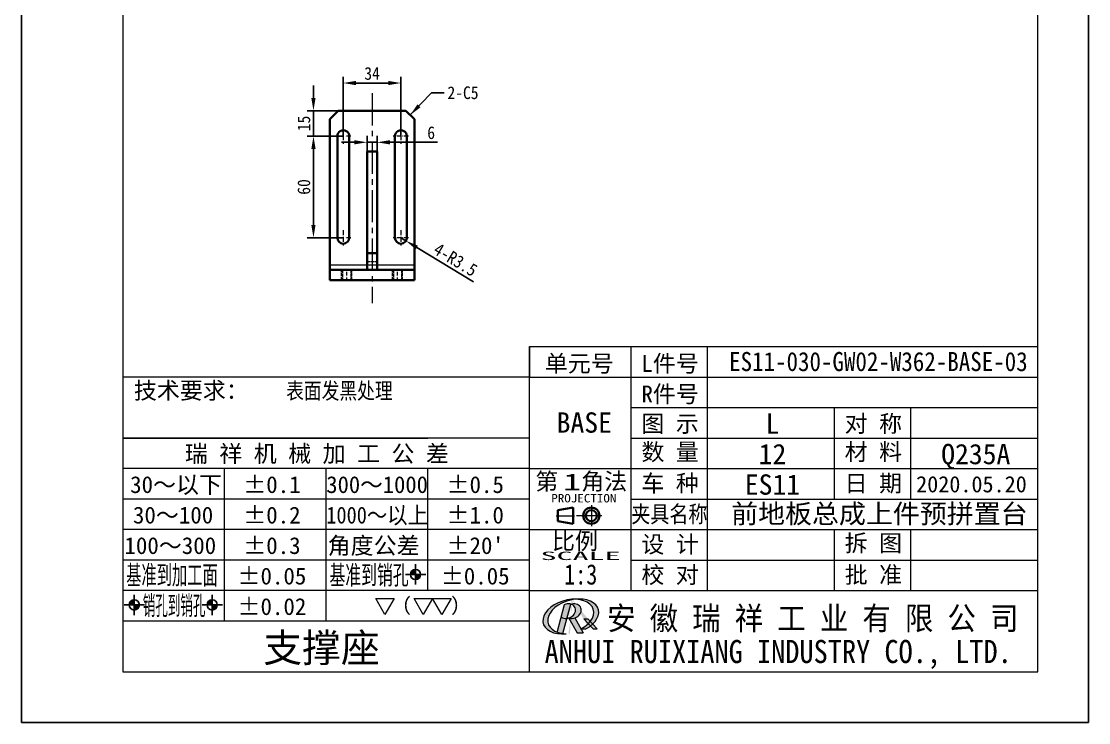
# Model space of a CAD drawing. Header units: millimetres. Extents: x -13336 to 61423, y -27528 to -3175.
# Drawn here: x -12389 to -11759, y -4819 to -4405 of the extents above; entities that cross this region are included whole.
import ezdxf
from ezdxf.enums import TextEntityAlignment as Align

# ---------------------------------------------------------------- set-up
doc = ezdxf.new("R2010")
doc.units = ezdxf.units.MM
for name, pattern in [('AM_ISO08W050x2', [9, 6, -0.75, 1.5, -0.75]), ('CENTER2', [28.575, 19.05, -3.175, 3.175, -3.175]), ('DASHDOT', [18.5, 12, -3, 0.5, -3]), ('DASHED', [15, 12, -3])]:
    doc.linetypes.add(name, pattern=pattern)
doc.layers.add('DIM', color=2, linetype='Continuous')
for name, color, linetype, lineweight in [('UCS', 4, 'Continuous', 13), ('中心线', 1, 'CENTER2', 15), ('图框', 4, 'Continuous', 15), ('文字', 3, 'Continuous', 15), ('零件图A4打印', 252, 'Continuous', 15)]:
    doc.layers.add(name, color=color, linetype=linetype, lineweight=lineweight)
doc.styles.add('CHINA', font='', dxfattribs={"width": 0.9})
doc.styles.get('CHINA').set_extended_font_data('SimSun')
doc.dimstyles.new('ISO-25-3', dxfattribs={"dimscale": 3, "dimtxt": 2.5, "dimasz": 2.5, "dimexe": 1.25, "dimexo": 0, "dimtad": 1, "dimdsep": 46, "dimtxsty": 'CHINA', "dimcen": 2.5, "dimadec": 0, "dimazin": 0, "dimtfac": 1, "dimtmove": 0, "dimatfit": 3, "dimfxl": 0, "dimarcsym": 0})

# ---------------------------------------------------------------- blocks, each defined once
blk = doc.blocks.new('PIN_1')
h = blk.add_hatch(color=256)
h.paths.add_polyline_path([(0, 0.5, 0.414214), (-0.5, 0), (0, 0)])
h.paths.add_polyline_path([(0.5, 0), (0, 0), (0, -0.5, 0.414214)])
at = {"color": 1, "linetype": 'AM_ISO08W050x2'}
for p, q in [((0, 1), (0, -1)), ((-1, 0), (1, 0))]:
    blk.add_line(p, q, dxfattribs=at)
blk.add_circle((0, 0), 0.5)
blk = doc.blocks.new('Z$W@#30942B8A')
at = {"layer": '图框', "color": 4, "linetype": 'Continuous'}
for p, q in [((4.55, 0.11), (0, 7.99)), ((0, 7.99), (9.09, 7.99)), ((9.09, 7.99), (4.55, 0.11)), ((23.41, 0.11), (18.87, 7.99)), ((18.87, 7.99), (27.96, 7.99)), ((27.96, 7.99), (23.41, 0.11)), ((27.96, 7.99), (37.05, 7.99)), ((32.51, 0.11), (27.96, 7.99)), ((37.05, 7.99), (32.51, 0.11))]:
    blk.add_line(p, q, dxfattribs=at)
at = {"layer": '图框', "style": 'CHINA'}
blk.add_text('(    )', height=6.961, dxfattribs=at).set_placement((13.02, 1.68))
blk = doc.blocks.new('YU')
at = {"color": 2, "lineweight": 35, "ltscale": 0.304827}
for p, q in [((-6.6, 1.09), (-3.6, 1.6)), ((-6.6, -1.09), (-3.6, -1.6))]:
    blk.add_line(p, q, dxfattribs=at)
at = {"color": 7, "lineweight": 35, "ltscale": 0.013361}
blk.add_line((-6.6, 0.96), (-6.6, 1.09), dxfattribs=at)
at = {"color": 2, "lineweight": 35, "ltscale": 0.204928}
blk.add_line((-6.6, -1.09), (-6.6, 0.96), dxfattribs=at)
at = {"color": 7, "lineweight": 35, "ltscale": 0.019608}
blk.add_line((-3.6, 1.41), (-3.6, 1.6), dxfattribs=at)
at = {"color": 2, "lineweight": 35, "ltscale": 0.300725}
blk.add_line((-3.6, -1.6), (-3.6, 1.41), dxfattribs=at)
at = {"color": 1, "linetype": 'DASHDOT', "lineweight": 13, "ltscale": 0.416431}
blk.add_line((2.08, 0), (-3.4, 0), dxfattribs=at)
at = {"color": 1, "linetype": 'DASHDOT', "lineweight": 13, "ltscale": 0.416432}
blk.add_line((0, 2.08), (0, -2.08), dxfattribs=at)
at = {"color": 1, "linetype": 'DASHDOT', "lineweight": 13, "ltscale": 0.360631}
blk.add_line((-6.9, 0), (-3.3, 0), dxfattribs=at)
at = {"color": 2, "lineweight": 35}
for radius in [1.6, 1.09]:
    blk.add_circle((0, 0), radius, dxfattribs=at)
blk = doc.blocks.new('A4tukz')
at = {"layer": 'DIM', "color": 0}
blk.add_line((-100, 64), (-100, 58), dxfattribs=at)
at = {"layer": '图框', "color": 4}
for p, q in [((-165, 269), (-165, 277)), ((-140, 269), (-140, 277)), ((-140, 273), (-140, 277)), ((-35, 269), (-35, 277)), ((-15, 277), (-15, 269)), ((-135, 269), (-180, 269)), ((0, 269), (-135, 269)), ((-35, 269), (-35, 261)), ((0, 261), (-180, 261)), ((-80, 16), (-80, 64)), ((-65, 30), (-65, 64)), ((-180, 58), (-180, 0)), ((-100, 40), (-100, 58)), ((-100, 58), (-80, 58)), ((-80, 58), (0, 58)), ((-80, 52), (0, 52)), ((-25, 46), (-25, 52)), ((-100, 46), (-180, 46)), ((-180, 46), (-120, 46)), ((-80, 46), (0, 46)), ((-40, 38), (-40, 46)), ((-25, 38), (-25, 46)), ((-120, 40), (-180, 40)), ((-160, 10), (-160, 40)), ((-140, 10), (-140, 40)), ((-100, 40), (-120, 40)), ((-120, 16), (-120, 40)), ((-100, 34), (-100, 40)), ((-100, 40), (-80, 40)), ((-80, 40), (0, 40)), ((-40, 34), (-40, 38)), ((-25, 34), (-25, 38)), ((-120, 34), (-180, 34)), ((-100, 34), (-120, 34)), ((-100, 0), (-100, 34)), ((-80, 34), (0, 34)), ((-65, 16), (-65, 30)), ((-120, 28), (-180, 28)), ((-100, 28), (-80, 28)), ((-80, 28), (0, 28)), ((-40, 22), (-40, 28)), ((-25, 22), (-25, 28)), ((-120, 22), (-180, 22)), ((-100, 22), (-120, 22)), ((-80, 22), (0, 22)), ((-40, 16), (-40, 22)), ((-25, 16), (-25, 22)), ((-120, 16), (-180, 16)), ((-100, 16), (-120, 16)), ((-100, 16), (0, 16)), ((-120, 10), (-180, 10)), ((-100, 10), (-120, 10))]:
    blk.add_line(p, q, dxfattribs=at)
at = {"layer": '图框', "color": 0}
for p, q in [((-100, 64), (-80, 64)), ((-80, 64), (0, 64)), ((-100, 58), (-180, 58))]:
    blk.add_line(p, q, dxfattribs=at)
at = {"layer": '图框', "color": 4}
blk.add_lwpolyline([(0, 277), (-180, 277), (-180, 0), (0, 0)], close=True, dxfattribs=at)
at = {"layer": '文字', "color": 4}
blk.add_line((-40, 46), (-40, 52), dxfattribs=at)
at = {"layer": 'DIM', "color": 0}
blk.add_blockref('YU', (-87.85, 30.73), dxfattribs=at)
at = {"layer": 'DIM', "xscale": 2, "yscale": 2, "zscale": 2}
for p in [(-122.44, 19.17), (-177.78, 13.17), (-162.44, 13.17)]:
    blk.add_blockref('PIN_1', p, dxfattribs=at)
at = {"layer": '图框', "xscale": 0.4, "yscale": 0.4, "zscale": 0.4}
blk.add_blockref('Z$W@#30942B8A', (-130.28, 11.23), dxfattribs=at)
at = {"color": 4, "linetype": 'Continuous', "style": 'CHINA'}
for s, width, p, p2 in [('基准到加工面', 0.562035, (-179.38, 17.18), (-161.35, 17.18)), ('基准到销孔', 0.583055, (-139.38, 17.18), (-123.8, 17.18)), ('销孔到销孔', 0.460114, (-176.1, 11.18), (-163.8, 11.18))]:
    blk.add_text(s, height=3.759, dxfattribs=dict(at, width=width)).set_placement(p, p2, align=Align.FIT)
at = {"layer": 'UCS', "color": 4, "linetype": 'Continuous', "style": 'CHINA'}
for s, height, p in [('变   更   说   明', 2.5919, (-89.06, 271.93)), ('变更日期', 2.592, (-24.73, 271.75)), ('更改人', 2.592, (-7.67, 271.75))]:
    blk.add_text(s, height=height, dxfattribs=at).set_placement(p, align=Align.CENTER)
at = {"layer": '图框', "color": 4, "style": 'CHINA'}
for s, height, p in [('项目号', 3.314, (-171.96, 271.25)), ('单元号', 3.314, (-90.22, 59.02)), ('L件号', 3.314, (-72.35, 59.02)), ('技术要求：', 3.314, (-166.56, 53.71)), ('R件号', 3.314, (-72.35, 53.02)), ('图 示', 3.314, (-72.35, 47.18)), ('  瑞 祥 机 械 加 工 公 差', 3.3144, (-144.11, 41.28)), ('数 量', 3.314, (-72.35, 41.62)), (' 30～以下', 3.314, (-170.69, 35.19)), ('%%P0.1', 3.314, (-150.69, 35.19)), ('%%P0.5', 3.314, (-110.69, 35.19)), ('车 种', 3.314, (-72.35, 35.45)), (' 30～100', 3.314, (-171.27, 29.19)), ('%%P0.2', 3.314, (-150.69, 29.19)), ('%%P1.0', 3.314, (-110.69, 29.19)), ('拆 图', 3.314, (-32.35, 23.68)), ('100～300', 3.314, (-170.69, 23.19)), ('%%P0.3', 3.314, (-150.69, 23.19)), ('角度公差', 3.314, (-130.69, 23.19)), ("%%P20'", 3.314, (-110.69, 23.19)), ('批 准', 3.314, (-32.35, 17.45)), ('%%P0.05', 3.314, (-150.69, 17.19)), ('%%P0.05', 3.314, (-110.69, 17.19)), ('%%P0.02', 3.314, (-150.69, 11.19))]:
    blk.add_text(s, height=height, dxfattribs=at).set_placement(p, align=Align.CENTER)
for s, height, width, p, p2 in [('300～1000', 3.314, 0.942845, (-140, 35.19), (-120, 35.19)), ('PROJECTION', 1.657, 1.087064, (-95.73, 33.34), (-82.92, 33.34)), ('1000～以上', 3.314, 0.84856, (-140, 29.19), (-120, 29.19)), ('SCALE', 1.657, 2.678056, (-97.86, 22), (-82.08, 22))]:
    blk.add_text(s, height=height, dxfattribs=dict(at, width=width)).set_placement(p, p2, align=Align.FIT)
for s, p in [('第  角法', (-98.87, 35.83)), ('比例', (-95.59, 24.09))]:
    blk.add_text(s, height=3.314, dxfattribs=at).set_placement(p)
at = {"layer": '图框', "color": 2, "style": 'CHINA', "width": 1.50449}
blk.add_text('1', height=3.31, dxfattribs=at).set_placement((-93.4, 35.71), (-89.86, 35.71), align=Align.FIT)
at = {"layer": '图框', "color": 1, "style": 'CHINA', "width": 0.9}
blk.add_text('安 徽 瑞 祥 工 业 有 限 公 司', height=4.5502, dxfattribs=at).set_placement((-84.75, 8.27))
at = {"layer": '图框', "color": 3, "style": 'CHINA', "width": 0.9}
blk.add_text('ANHUI RUIXIANG INDUSTRY CO., LTD.', height=4.5502, dxfattribs=at).set_placement((-97.05, 1.73))
blk = doc.blocks.new('徽标')
at = {"layer": '图框'}
h = blk.add_hatch(color=1, dxfattribs=at)
edge = h.paths.add_edge_path()
edge.add_ellipse((1.2, 9.46), major_axis=(11.5, 3.22), ratio=0.632757, start_angle=75.0233, end_angle=243.806, ccw=False)
edge.add_ellipse((-1.05, 9.37), major_axis=(11.5, 3.22), ratio=0.632757, start_angle=63.806, end_angle=246.059)
edge.add_line((-3.85, 1.41), (-3.83, 1.41))
edge.add_ellipse((-1.05, 9.37), major_axis=(11.5, 3.22), ratio=0.632757, start_angle=246.123, end_angle=255.0233)
edge = h.paths.add_edge_path()
edge.add_ellipse((1.2, 9.46), major_axis=(11.5, 3.22), ratio=0.632757, start_angle=-50.2795, end_angle=64.1343)
edge.add_line((4.38, 17.41), (3.6, 17.41))
edge.add_ellipse((1.2, 9.46), major_axis=(11.5, 3.22), ratio=0.632757, start_angle=68.0477, end_angle=75.0233)
edge.add_ellipse((-1.05, 9.37), major_axis=(11.5, 3.22), ratio=0.632757, start_angle=-40.396, end_angle=63.806, ccw=False)
edge.add_line((9.03, 7.11), (10.11, 5.93))
h = blk.add_hatch(color=1, dxfattribs=at)
edge = h.paths.add_edge_path()
edge.add_ellipse((1.06, 11.83), major_axis=(3.6, 1.69), ratio=0.808996, start_angle=440.1536, end_angle=446.8219, ccw=False)
edge.add_ellipse((-1.56, 11.83), major_axis=(3.6, 1.69), ratio=0.808996, start_angle=399.7555, end_angle=450)
edge.add_line((-2.92, 14.75), (-6.25, 2.29))
edge.add_ellipse((1.2, 9.46), major_axis=(11.5, 3.22), ratio=0.632757, start_angle=220.3275, end_angle=235.2446)
edge.add_line((-3.68, 1.64), (-0.1, 14.84))
edge = h.paths.add_edge_path()
edge.add_ellipse((1.06, 11.83), major_axis=(3.6, 1.69), ratio=0.808996, start_angle=219.8217, end_angle=262.6495, ccw=False)
edge.add_line((-0.83, 8.67), (2.97, 1.85))
edge.add_line((2.97, 1.85), (5.79, 1.85))
edge.add_line((5.79, 1.85), (1.96, 8.73))
edge = h.paths.add_edge_path()
edge.add_ellipse((1.06, 11.83), major_axis=(3.6, 1.69), ratio=0.808996, start_angle=262.6495, end_angle=440.1536)
edge.add_ellipse((-1.56, 11.83), major_axis=(3.6, 1.69), ratio=0.808996, start_angle=260.1941, end_angle=399.7555, ccw=False)
edge.add_line((-0.83, 8.68), (-0.83, 8.67))
edge.add_ellipse((1.06, 11.83), major_axis=(3.6, 1.69), ratio=0.808996, start_angle=219.8217, end_angle=262.6495)
h = blk.add_hatch(color=1, dxfattribs=at)
edge = h.paths.add_edge_path()
edge.add_ellipse((-1.56, 11.83), major_axis=(3.6, 1.69), ratio=0.808996, start_angle=245.3436, end_angle=260.1536)
edge.add_ellipse((1.06, 11.83), major_axis=(3.6, 1.69), ratio=0.808996, start_angle=204.3188, end_angle=219.7555, ccw=False)
edge.add_line((-1.66, 9.1), (-1.82, 8.48))
h = blk.add_hatch(color=1, dxfattribs=at)
edge = h.paths.add_edge_path()
edge.add_line((7.91, 8.34), (6.1, 8.34))
edge.add_line((6.1, 8.34), (8.14, 6.1))
edge.add_ellipse((-1.05, 9.37), major_axis=(11.5, 3.22), ratio=0.632757, start_angle=-48.1646, end_angle=-40.396)
edge.add_line((9.03, 7.11), (7.91, 8.34))
edge = h.paths.add_edge_path()
edge.add_ellipse((1.2, 9.46), major_axis=(11.5, 3.22), ratio=0.632757, start_angle=-57.5057, end_angle=-50.2795)
edge.add_line((10.11, 5.93), (9.03, 7.11))
edge.add_ellipse((-1.05, 9.37), major_axis=(11.5, 3.22), ratio=0.632757, start_angle=-48.1646, end_angle=-40.396, ccw=False)
edge.add_line((8.14, 6.1), (9.09, 5.06))
edge = h.paths.add_edge_path()
edge.add_ellipse((1.2, 9.46), major_axis=(11.5, 3.22), ratio=0.632757, start_angle=-57.5057, end_angle=-50.2795, ccw=False)
edge.add_line((9.09, 5.06), (10.36, 3.67))
edge.add_line((10.36, 3.67), (12.17, 3.67))
edge.add_line((12.17, 3.67), (10.11, 5.93))
edge = h.paths.add_edge_path()
edge.add_ellipse((-1.05, 9.37), major_axis=(11.5, 3.22), ratio=0.632757, start_angle=-69.6515, end_angle=-48.1646, ccw=False)
edge.add_line((4.86, 3.67), (6.94, 3.67))
edge.add_ellipse((1.2, 9.46), major_axis=(11.5, 3.22), ratio=0.632757, start_angle=-70.5898, end_angle=-57.5057)
edge.add_line((9.09, 5.06), (8.14, 6.1))
at = {"layer": '图框', "color": 1}
for p, q in [((-2.92, 14.75), (-6.36, 1.85)), ((-0.1, 14.84), (-3.74, 1.41)), ((-0.83, 8.68), (2.97, 1.85)), ((1.96, 8.73), (5.79, 1.85)), ((6.1, 8.34), (10.36, 3.67)), ((6.1, 8.34), (7.91, 8.34)), ((7.91, 8.34), (12.17, 3.67)), ((2.97, 1.85), (5.79, 1.85)), ((4.86, 3.67), (6.94, 3.67)), ((10.36, 3.67), (12.17, 3.67))]:
    blk.add_line(p, q, dxfattribs=at)
for centre, major_axis, ratio, start_param, end_param in [((-1.05, 9.37), (11.5, 3.22), 0.632757, -1.215647, 4.450996), ((1.2, 9.46), (11.5, 3.22), 0.632757, -1.232024, 4.255217), ((-1.56, 11.83), (3.6, 1.69), 0.808996, 3.550583, 7.853982), ((1.06, 11.83), (3.6, 1.69), 0.808996, 3.566036, 7.798513)]:
    blk.add_ellipse(centre, major_axis=major_axis, ratio=ratio, start_param=start_param, end_param=end_param, dxfattribs=at)
blk = doc.blocks.new('*D38')
at = {"layer": 'Defpoints', "color": 0, "transparency": 16777216}
for p in [(-12164.72, -4441.8), (-12198.72, -4473.17), (-12164.72, -4473.17)]:
    blk.add_point(p, dxfattribs=at)
at = {"layer": 'DIM', "color": 0, "lineweight": -2, "transparency": 16777216}
for p, q in [((-12198.72, -4473.17), (-12198.72, -4438.05)), ((-12164.72, -4473.17), (-12164.72, -4438.05)), ((-12191.22, -4441.8), (-12172.22, -4441.8))]:
    blk.add_line(p, q, dxfattribs=at)
at = {"layer": 'DIM', "color": 0, "transparency": 16777216}
for points in [[(-12191.22, -4440.55), (-12191.22, -4443.05), (-12198.72, -4441.8)], [(-12172.22, -4440.55), (-12172.22, -4443.05), (-12164.72, -4441.8)]]:
    blk.add_solid(points, dxfattribs=at)
at = {"layer": 'DIM', "color": 0, "transparency": 16777216, "insert": (-12181.72, -4436.18), "char_height": 7.5, "attachment_point": 5, "style": 'CHINA'}
blk.add_mtext('34', dxfattribs=at)
blk = doc.blocks.new('*D39')
at = {"layer": 'Defpoints', "color": 0, "transparency": 16777216}
for p in [(-12201.72, -4458.17), (-12216.33, -4473.17), (-12198.72, -4473.17)]:
    blk.add_point(p, dxfattribs=at)
at = {"layer": 'DIM', "color": 0, "lineweight": -2, "transparency": 16777216}
for p, q in [((-12216.33, -4450.67), (-12216.33, -4443.17)), ((-12201.72, -4458.17), (-12220.08, -4458.17)), ((-12216.33, -4458.17), (-12216.33, -4473.17)), ((-12198.72, -4473.17), (-12220.08, -4473.17)), ((-12216.33, -4480.67), (-12216.33, -4488.17))]:
    blk.add_line(p, q, dxfattribs=at)
at = {"layer": 'DIM', "color": 0, "transparency": 16777216}
for points in [[(-12217.58, -4450.67), (-12215.08, -4450.67), (-12216.33, -4458.17)], [(-12217.58, -4480.67), (-12215.08, -4480.67), (-12216.33, -4473.17)]]:
    blk.add_solid(points, dxfattribs=at)
at = {"layer": 'DIM', "color": 0, "transparency": 16777216, "insert": (-12221.95, -4465.67), "char_height": 7.5, "attachment_point": 5, "rotation": 90, "style": 'CHINA'}
blk.add_mtext('15', dxfattribs=at)
blk = doc.blocks.new('*D40')
at = {"layer": 'Defpoints', "color": 0, "transparency": 16777216}
for p in [(-12198.72, -4473.17), (-12216.33, -4533.17), (-12198.72, -4533.17)]:
    blk.add_point(p, dxfattribs=at)
at = {"layer": 'DIM', "color": 0, "lineweight": -2, "transparency": 16777216}
for p, q in [((-12198.72, -4473.17), (-12220.08, -4473.17)), ((-12216.33, -4480.67), (-12216.33, -4525.67)), ((-12198.72, -4533.17), (-12220.08, -4533.17))]:
    blk.add_line(p, q, dxfattribs=at)
at = {"layer": 'DIM', "color": 0, "transparency": 16777216}
for points in [[(-12217.58, -4480.67), (-12215.08, -4480.67), (-12216.33, -4473.17)], [(-12217.58, -4525.67), (-12215.08, -4525.67), (-12216.33, -4533.17)]]:
    blk.add_solid(points, dxfattribs=at)
at = {"layer": 'DIM', "color": 0, "transparency": 16777216, "insert": (-12221.95, -4503.17), "char_height": 7.5, "attachment_point": 5, "rotation": 90, "style": 'CHINA'}
blk.add_mtext('60', dxfattribs=at)
blk = doc.blocks.new('*D41')
at = {"layer": 'Defpoints', "color": 0, "transparency": 16777216}
for p in [(-12164.72, -4533.17), (-12161.72, -4534.98)]:
    blk.add_point(p, dxfattribs=at)
at = {"layer": 'DIM', "color": 0, "lineweight": -2, "transparency": 16777216}
for p, q in [((-12164.72, -4533.17), (-12161.72, -4534.98)), ((-12121.85, -4559.12), (-12155.31, -4538.87))]:
    blk.add_line(p, q, dxfattribs=at)
at = {"layer": 'DIM', "color": 0, "transparency": 16777216}
blk.add_solid([(-12154.66, -4537.8), (-12155.95, -4539.94), (-12161.72, -4534.98)], dxfattribs=at)
at = {"layer": 'DIM', "color": 0, "transparency": 16777216, "insert": (-12132.46, -4546.12), "char_height": 7.5, "attachment_point": 5, "rotation": 328.81059, "style": 'CHINA'}
blk.add_mtext('4-R3.5', dxfattribs=at)
blk = doc.blocks.new('*D77')
at = {"layer": 'Defpoints', "color": 0, "transparency": 16777216}
for p in [(-12178.72, -4476.78), (-12184.72, -4482.17), (-12178.72, -4482.17)]:
    blk.add_point(p, dxfattribs=at)
at = {"layer": 'DIM', "color": 0, "lineweight": -2, "transparency": 16777216}
for p, q in [((-12192.22, -4476.78), (-12199.72, -4476.78)), ((-12184.72, -4482.17), (-12184.72, -4473.03)), ((-12184.72, -4476.78), (-12178.72, -4476.78)), ((-12178.72, -4482.17), (-12178.72, -4473.03)), ((-12171.22, -4476.78), (-12143.04, -4476.78))]:
    blk.add_line(p, q, dxfattribs=at)
at = {"layer": 'DIM', "color": 0, "transparency": 16777216}
for points in [[(-12192.22, -4475.53), (-12192.22, -4478.03), (-12184.72, -4476.78)], [(-12171.22, -4475.53), (-12171.22, -4478.03), (-12178.72, -4476.78)]]:
    blk.add_solid(points, dxfattribs=at)
at = {"layer": 'DIM', "color": 0, "transparency": 16777216, "insert": (-12146.85, -4471.16), "char_height": 7.5, "attachment_point": 5, "style": 'CHINA'}
blk.add_mtext('6', dxfattribs=at)

msp = doc.modelspace()

# ---------------------------------------------------------------- linework, layer by layer
at = {"color": 7, "lineweight": 35}
for p, q in [((-12201.716, -4458.169), (-12206.716, -4463.169)), ((-12201.716, -4458.169), (-12161.716, -4458.169)), ((-12156.716, -4463.169), (-12161.716, -4458.169)), ((-12206.716, -4549.169), (-12206.716, -4463.169)), ((-12156.716, -4549.169), (-12156.716, -4463.169)), ((-12202.216, -4473.169), (-12202.216, -4533.169)), ((-12195.216, -4533.169), (-12195.216, -4473.169)), ((-12168.216, -4473.169), (-12168.216, -4533.169)), ((-12161.216, -4533.169), (-12161.216, -4473.169)), ((-12184.716, -4482.169), (-12178.716, -4482.169)), ((-12184.716, -4542.169), (-12184.716, -4482.169)), ((-12178.716, -4542.169), (-12178.716, -4482.169)), ((-12184.716, -4542.169), (-12178.716, -4542.169)), ((-12184.716, -4552.169), (-12184.716, -4542.169)), ((-12178.716, -4552.169), (-12178.716, -4542.169)), ((-12206.716, -4552.169), (-12206.716, -4549.169)), ((-12206.716, -4552.169), (-12206.716, -4558.169)), ((-12156.716, -4552.169), (-12206.716, -4552.169)), ((-12184.716, -4552.169), (-12178.716, -4552.169)), ((-12156.716, -4552.169), (-12156.716, -4549.169)), ((-12156.716, -4552.169), (-12156.716, -4558.169)), ((-12156.716, -4558.169), (-12206.716, -4558.169))]:
    msp.add_line(p, q, dxfattribs=at)
at = {"color": 1, "linetype": 'DASHDOT', "lineweight": 13, "ltscale": 0.227502}
for p, q in [((-12198.716, -4468.619), (-12198.716, -4477.719)), ((-12164.716, -4468.619), (-12164.716, -4477.719)), ((-12198.716, -4528.619), (-12198.716, -4537.719)), ((-12164.716, -4528.619), (-12164.716, -4537.719))]:
    msp.add_line(p, q, dxfattribs=at)
at = {"color": 1, "linetype": 'DASHDOT', "lineweight": 13, "ltscale": 0.227499}
for p, q in [((-12194.166, -4473.169), (-12203.266, -4473.169)), ((-12160.166, -4473.169), (-12169.266, -4473.169)), ((-12194.166, -4533.169), (-12203.266, -4533.169)), ((-12160.166, -4533.169), (-12169.266, -4533.169))]:
    msp.add_line(p, q, dxfattribs=at)
at = {"color": 3, "linetype": 'DASHED', "lineweight": 13, "ltscale": 0.15}
for p, q in [((-12184.716, -4547.169), (-12178.716, -4547.169)), ((-12199.716, -4558.169), (-12199.716, -4552.169)), ((-12199.716, -4558.169), (-12199.716, -4552.169)), ((-12199.175, -4552.169), (-12199.175, -4558.169)), ((-12199.175, -4552.169), (-12199.175, -4558.169)), ((-12194.258, -4552.169), (-12194.258, -4558.169)), ((-12194.258, -4552.169), (-12194.258, -4558.169)), ((-12193.716, -4558.169), (-12193.716, -4552.169)), ((-12193.716, -4558.169), (-12193.716, -4552.169)), ((-12184.716, -4549.169), (-12178.716, -4549.169)), ((-12169.716, -4558.169), (-12169.716, -4552.169)), ((-12169.716, -4558.169), (-12169.716, -4552.169)), ((-12169.175, -4552.169), (-12169.175, -4558.169)), ((-12169.175, -4552.169), (-12169.175, -4558.169)), ((-12164.258, -4552.169), (-12164.258, -4558.169)), ((-12164.258, -4552.169), (-12164.258, -4558.169)), ((-12163.716, -4558.169), (-12163.716, -4552.169)), ((-12163.716, -4558.169), (-12163.716, -4552.169))]:
    msp.add_line(p, q, dxfattribs=at)
at = {"color": 3, "linetype": 'DASHED', "lineweight": 13}
msp.add_line((-12206.716, -4549.169), (-12156.716, -4549.169), dxfattribs=at)
at = {"color": 7, "lineweight": 13}
for p, q in [((-12206.716, -4549.169), (-12184.716, -4549.169)), ((-12178.716, -4549.169), (-12156.716, -4549.169))]:
    msp.add_line(p, q, dxfattribs=at)
at = {"color": 1, "linetype": 'DASHDOT', "lineweight": 13, "ltscale": 0.179999}
for p, q in [((-12196.716, -4558.769), (-12196.716, -4551.569)), ((-12166.716, -4558.769), (-12166.716, -4551.569))]:
    msp.add_line(p, q, dxfattribs=at)
at = {"color": 7, "lineweight": 35}
for centre, start, end in [((-12198.716, -4473.169), 0, 180.000005), ((-12164.716, -4473.169), 0, 180.000005), ((-12198.716, -4533.169), 180.000005, 0), ((-12164.716, -4533.169), 180.000005, 0)]:
    msp.add_arc(centre, 3.5, start, end, dxfattribs=at)
at = {"layer": '中心线'}
msp.add_line((-12181.716, -4447.839), (-12181.716, -4571.816), dxfattribs=at)
at = {"layer": '图框', "color": 4}
msp.add_line((-12088.749, -4705.423), (-12148.749, -4705.423), dxfattribs=at)
at = {"layer": '图框', "color": 8}
msp.add_lwpolyline([(-11758.749, -3928.423), (-12388.749, -3928.423), (-12388.749, -4819.423), (-11758.749, -4819.423)], close=True, dxfattribs=at)
at = {"layer": '零件图A4打印', "color": 0}
msp.add_lwpolyline([(-12388.749, -3928.423), (-11758.749, -3928.423), (-11758.749, -4819.423), (-12388.749, -4819.423)], close=True, dxfattribs=at)

# ---------------------------------------------------------------- block references
at = {"layer": 'DIM', "color": 0, "xscale": 3, "yscale": 3, "zscale": 3}
msp.add_blockref('A4tukz', (-11788.749, -4789.423), dxfattribs=at)
at = {"layer": '图框', "xscale": 1.286999999996624, "yscale": 1.286999999998443, "zscale": 1.286999999998079}
msp.add_blockref('徽标', (-12064.535, -4768.846), dxfattribs=at)

# ---------------------------------------------------------------- texts
at = {"color": 1, "linetype": 'Continuous', "style": 'CHINA', "width": 0.845104}
msp.add_text(' ES11-030-GW02-W362-BASE-03', height=11.2782, dxfattribs=at).set_placement((-11977.749, -4611.87), (-11794.749, -4611.87), align=Align.FIT)
at = {"color": 6, "linetype": 'Continuous', "style": 'CHINA', "width": 0.992079}
msp.add_text(' 前地板总成上件预拼置台', height=11.2782, dxfattribs=at).set_placement((-11977.749, -4701.72), (-11794.749, -4701.72), align=Align.FIT)
at = {"layer": 'DIM', "insert": (-12137.244, -4443.773), "char_height": 7.5, "attachment_point": 1, "style": 'CHINA'}
msp.add_mtext('2-C5', dxfattribs=at)
at = {"layer": '图框', "color": 4, "style": 'CHINA'}
for s, p in [('对 称', (-11885.814, -4647.883)), ('材 料', (-11885.814, -4664.554)), ('日 期', (-11885.814, -4683.074)), ('设 计', (-12005.814, -4719.074)), ('校 对', (-12005.814, -4737.074))]:
    msp.add_text(s, height=9.9433, dxfattribs=at).set_placement(p, align=Align.CENTER)
at = {"layer": '图框', "color": 4, "style": 'CHINA', "width": 0.795525}
msp.add_text('夹具名称', height=9.9433, dxfattribs=at).set_placement((-12028.749, -4701.272), (-11983.749, -4701.272), align=Align.FIT)
at = {"layer": '文字', "color": 6, "linetype": 'Continuous', "style": 'CHINA', "width": 0.8}
msp.add_text('表面发黑处理', height=9.6, dxfattribs=at).set_placement((-12201.008, -4628.302), align=Align.CENTER)
at = {"layer": '文字', "color": 2, "linetype": 'Continuous', "style": 'CHINA'}
for s, height, p in [('BASE', 11.9995, (-12056.455, -4648.235)), ('2020.05.20', 9.5996, (-11827.929, -4683.451))]:
    msp.add_text(s, height=height, dxfattribs=at).set_placement(p, align=Align.CENTER)
at = {"layer": '文字', "color": 6, "linetype": 'Continuous', "style": 'CHINA'}
for s, height, p in [('L', 12, (-11945.377, -4648.843)), ('12', 11.9995, (-11945.377, -4666.843)), ('Q235A', 11.9995, (-11825.377, -4666.843)), ('ES11', 11.9995, (-11945.377, -4684.843))]:
    msp.add_text(s, height=height, dxfattribs=at).set_placement(p, align=Align.CENTER)
at = {"layer": '文字', "color": 2, "linetype": 'Continuous', "style": 'CHINA', "width": 0.8}
msp.add_text('1:3', height=12, dxfattribs=at).set_placement((-12058.553, -4737.882), align=Align.CENTER)
at = {"layer": '文字', "color": 2, "linetype": 'Continuous', "style": 'CHINA'}
msp.add_text('支撑座', height=16.7994, dxfattribs=at).set_placement((-12245.952, -4783.666))

# ---------------------------------------------------------------- dimensions: what is measured, and where the dimension line sits
at = {"layer": 'DIM'}
dim = msp.add_linear_dim(base=(-12164.716, -4441.801), p1=(-12198.716, -4473.169), p2=(-12164.716, -4473.169), dimstyle='ISO-25-3', dxfattribs=at)
dim.commit()
dim.dimension.update_dxf_attribs({"geometry": '*D38', "text_midpoint": (-12181.716, -4436.176)})
for base, p1, p2, picture, middle in [((-12216.328, -4473.169), (-12201.716, -4458.169), (-12198.716, -4473.169), '*D39', (-12221.953, -4465.669)), ((-12216.328, -4533.169), (-12198.716, -4473.169), (-12198.716, -4533.169), '*D40', (-12221.953, -4503.169))]:
    dim = msp.add_linear_dim(base=base, p1=p1, p2=p2, angle=90, dimstyle='ISO-25-3', dxfattribs=at)
    dim.commit()
    dim.dimension.update_dxf_attribs({"geometry": picture, "text_midpoint": middle})
dim = msp.add_linear_dim(base=(-12178.716, -4476.785), p1=(-12184.716, -4482.169), p2=(-12178.716, -4482.169), dimstyle='ISO-25-3', dxfattribs=at)
dim.commit()
dim.dimension.update_dxf_attribs({"geometry": '*D77', "text_midpoint": (-12146.847, -4476.785), "dimtype": 160})
dim = msp.add_radius_dim(center=(-12164.716, -4533.169), mpoint=(-12161.722, -4534.982), dimstyle='ISO-25-3', override={"dimgap": 0.625, "dimdec": 2, "dimzin": 8, "dimpost": '4-R<>', "dimtol": 0, "dimlim": 0, "dimtp": 0, "dimtm": 0, "dimtfac": 1}, dxfattribs=at)
dim.commit()
dim.dimension.update_dxf_attribs({"geometry": '*D41', "text_midpoint": (-12132.455, -4546.123)})

# ---------------------------------------------------------------- leaders
at = {"layer": 'DIM', "annotation_type": 0, "has_hookline": 1, "hookline_direction": 0, "text_width": 18.214}
msp.add_leader([(-12159.216, -4460.669), (-12146.619, -4447.523), (-12139.119, -4447.523)], dimstyle='ISO-25-3', override={"dimgap": 0.625, "dimtad": 0}, dxfattribs=at)

doc.saveas('drawing.dxf')
